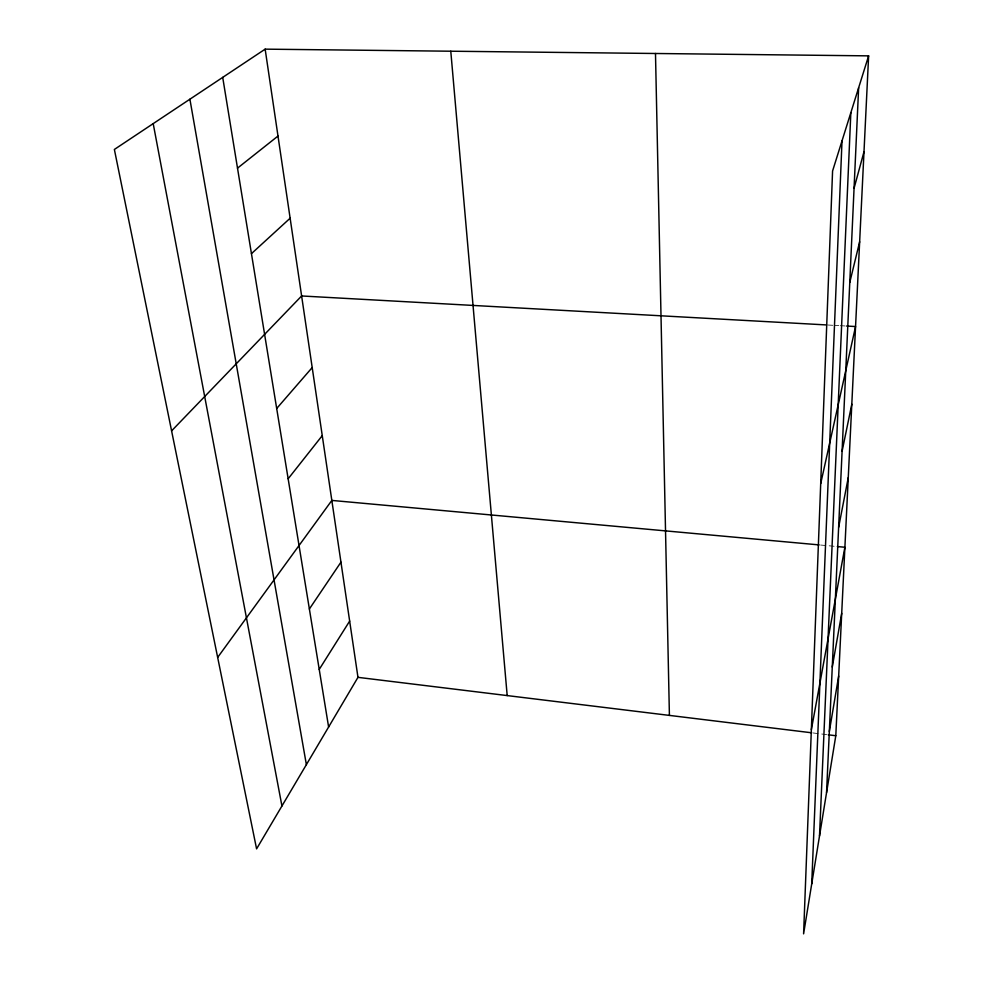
<?xml version="1.0" encoding="UTF-8"?>
<svg xmlns="http://www.w3.org/2000/svg" width="983" height="983" viewBox="0 0 983 983"><rect width="100%" height="100%" fill="white"/><g stroke="black" fill="none" stroke-linecap="round" stroke-linejoin="round"><path stroke-width="0.74" stroke-dasharray="4.92 3.69" d="M828.178 325.029L832.748 325.287M834.26 325.361L838.831 325.619M840.342 325.705L844.913 325.951M820.621 545.037L835.796 546.413M813.199 732.974L826.752 734.633"/><path stroke-width="1.47" d="M811.725 883.828L842.013 140.876M819.515 835.919L850.836 112.701M826.556 792.581L858.638 87.77M868.628 55.859L832.576 171.005L803.602 933.85L835.796 735.726L868.628 55.859L265.152 49.15L114.372 149.453L256.588 848.87L357.972 677.348L265.152 49.15M829.333 731.45L838.671 676.034M832.269 667.052L841.706 613.294M811.356 729.656L844.889 547.248L837.307 546.56M838.634 527.281L848.255 477.652M842.087 451.271L851.806 404.185M820.707 483.575L855.554 326.54L846.424 326.037M849.779 282.416L859.646 241.769M854.055 188.306L863.996 151.714M319.229 669.423L349.665 621.084M309.375 608.993L340.954 562.165M217.661 657.418L331.836 500.421L819.109 544.901M288.142 478.782L322.252 435.629M276.69 408.486L312.201 367.556M171.595 430.861L301.621 295.969L826.666 324.943M251.439 253.651L290.132 218.214M237.505 168.142L277.992 136.059M357.972 677.348L811.7 732.79M828.264 734.805L835.796 735.726M153.201 123.625L281.937 805.986M189.903 99.209L306.377 764.639M222.711 77.387L328.617 727.015M450.779 51.214L507.191 695.583M655.489 53.487L669.411 715.403"/></g></svg>
